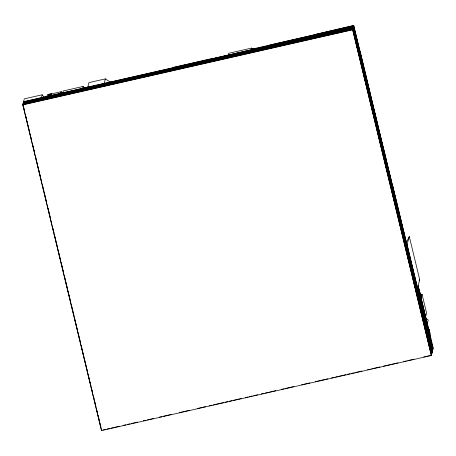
<?xml version="1.0" encoding="UTF-8"?>
<svg xmlns="http://www.w3.org/2000/svg" width="456" height="456" viewBox="0 0 456 456"><rect width="100%" height="100%" fill="white"/><g stroke="black" fill="none" stroke-linecap="round" stroke-linejoin="round"><path stroke-width="0.68" d="M428.674 331.233L429.261 331.558L429.062 332.435L428.458 332.116L429.147 329.3L429.478 330.674L428.988 332.726M429.734 337.508L430.829 338.05L433.2 347.86L431.308 355.52L101.471 430.601L22.8 104.897L24.293 98.861L42.203 94.785L44.112 97.51M41.513 97.584L42.203 94.785M46.968 96.336L47.407 94.569L51.38 93.668L50.941 95.435L50.12 96.421M60.238 94.027L60.967 93.149L61.332 91.679L48.974 94.495L48.61 95.965L47.686 96.9M62.848 92.722L63.281 90.955L83.083 86.452L84.554 87.962M82.644 88.219L83.083 86.452M87.826 87.039L88.92 82.621L105.325 78.888L110.683 82.314M104.23 83.305L105.325 78.888M104.954 83.419L105.028 83.123L23.604 101.659M172.653 68.007L172.784 67.488L210.222 58.966M101.471 430.601L101.545 430.31M210.17 59.189L353.508 26.283L432.18 351.986M228.262 54.788L228.627 53.318L251.592 48.091L253.462 49.083M251.227 49.561L251.592 48.091M269.901 45.036L353.651 25.69L432.328 351.394M314.15 34.684L353.725 25.399L432.396 351.103M431.308 355.52L352.63 29.817L353.725 25.399M360.012 51.414L360.086 51.123L383.234 147.562M392.781 187.097L392.912 186.584L432.544 350.51M403.856 232.349L403.93 232.053M406.051 243.835L407.037 244.906L405.977 244.131M417.61 288.089L419.702 279.636L409.3 236.567L406.592 246.24M419.93 292.923L420.004 292.627L421.23 297.717L420.82 297.597M421.652 294.234L420.751 297.888L421.162 298.013L422.062 294.359L421.652 294.234L420.905 296.799M425.653 316.624L426.559 312.97L422.062 294.359M426.36 320.146L426.434 319.85M427.346 323.64L428.264 319.918L425.853 318.51M428.458 332.116L429.147 329.3M429.124 332.777L429.563 331.01L430.475 334.784L430.036 336.551M430.612 338.933L430.829 338.05M406.233 242.689L409.3 236.567M419.121 280.793L419.702 279.636M417.536 287.183L418.192 285.73L428.931 330.184M417.462 287.479L418.049 286.322L428.782 330.777M417.394 287.776L417.975 286.613L432.983 348.743M417.246 288.363L417.901 286.909L432.909 349.039M417.172 288.659L417.753 287.497L432.761 349.627M417.029 289.246L417.685 287.793L432.687 349.923M429.01 332.076L429.563 331.01M428.714 333.256L429.273 332.19L428.6 331.529M428.572 333.843L429.199 332.481L428.532 331.825M50.559 94.654L51.38 93.668M60.602 92.551L61.332 91.679M48.051 95.429L48.974 94.495M251.302 49.271L353.582 25.986L432.254 351.69M172.727 67.71L353.434 26.573L432.106 352.283M105.005 83.197L172.71 67.784M23.53 101.95L353.36 26.87L432.031 352.573M23.455 102.247L353.292 27.166L431.963 352.87M23.381 102.543L353.218 27.457L431.889 353.166M23.313 102.834L353.143 27.753L431.815 353.457M23.239 103.13L353.069 28.05L431.741 353.753M23.165 103.426L352.995 28.34L431.667 354.05M23.091 103.717L352.927 28.637L431.598 354.34M22.8 104.897L352.63 29.817M102.931 429.991L105.712 429.358M107.097 429.045L109.879 428.412M111.264 428.098L119.597 426.2M123.069 425.408L125.85 424.775M127.235 424.462L130.017 423.829M131.402 423.51L137.655 422.091M143.207 420.825L145.983 420.193M147.374 419.873L153.621 418.454M159.178 417.189L161.954 416.556M163.345 416.242L171.678 414.344M179.316 412.606L189.73 410.235M197.368 408.496L205.702 406.598M209.173 405.806L211.954 405.173M213.34 404.86L223.759 402.488M225.144 402.175L227.92 401.542M229.311 401.223L232.087 400.59M233.478 400.277L241.811 398.379M245.282 397.586L248.058 396.954M249.449 396.64L252.225 396.007M253.616 395.694L257.782 394.742M261.254 393.955L264.03 393.323M265.42 393.004L268.196 392.371M269.587 392.057L275.834 390.632M281.392 389.367L284.168 388.734M285.559 388.421L293.892 386.523M301.53 384.784L309.858 382.886M315.415 381.621L327.915 378.776M331.387 377.99L334.162 377.357M335.553 377.038L345.967 374.667M347.358 374.353L350.134 373.72M351.525 373.401L354.301 372.769M355.691 372.455L361.939 371.03M367.496 369.77L370.272 369.138M371.663 368.818L379.99 366.92M383.467 366.134L386.243 365.501M387.634 365.182L390.41 364.549M391.795 364.236L398.048 362.811M403.6 361.551L406.382 360.918M407.767 360.599L414.019 359.18M423.738 356.962L430.681 355.384M428.891 330.349L429.478 330.674M423.732 312.332L424.696 313.261L423.658 312.622M423.715 312.4L424.753 313.038M418.118 286.026L428.857 330.48M430.179 335.964L430.755 338.346M430.111 336.254L430.686 338.637M417.827 287.206L432.835 349.336M407.105 244.61L432.619 350.219M392.855 186.8L432.47 350.806M383.291 147.339L392.838 186.874M431.524 354.637L352.853 28.933L23.017 104.014L23.518 106.088M431.45 354.933L352.779 29.224L22.948 104.31L24.784 111.914M431.376 355.224L352.705 29.52L22.874 104.606L101.38 429.615M25.616 115.374L26.619 119.523M26.955 120.903L27.622 123.673M27.958 125.052L28.46 127.127M28.791 128.512L29.794 132.662M30.13 134.047L31.629 140.266M32.467 143.725L34.804 153.404M35.642 156.864L36.64 161.014M36.976 162.399L37.643 165.163M37.979 166.548L38.481 168.623M38.811 170.002L40.818 178.302M41.154 179.687L41.656 181.762M42.488 185.216L43.993 191.44M44.323 192.825L45.326 196.975M45.663 198.354L46.666 202.504M48 208.039L48.501 210.113M48.838 211.493L50.337 217.717M51.175 221.177L51.676 223.252M52.508 226.706L54.013 232.93M54.349 234.316L55.347 238.465M55.683 239.845L57.188 246.069M58.02 249.529L58.522 251.604M58.858 252.983L60.363 259.207M61.195 262.667L62.198 266.817M62.535 268.196L63.532 272.346M64.37 275.806L65.373 279.955M65.704 281.341L67.209 287.559M68.047 291.019L68.542 293.094M68.879 294.479L70.384 300.698M71.216 304.158L72.219 308.307M72.555 309.692L73.222 312.457M73.558 313.842L74.06 315.911M74.391 317.296L75.394 321.446M75.73 322.831L77.229 329.055M78.067 332.51L80.404 342.194M81.242 345.648L82.24 349.798M82.576 351.183L83.243 353.947M83.579 355.332L84.081 357.407M84.411 358.786L86.418 367.086M86.754 368.471L87.256 370.546M88.088 374L89.593 380.224M89.923 381.609L90.926 385.759M91.263 387.138L92.266 391.288M93.6 396.823L94.101 398.897M94.438 400.277L95.937 406.501M96.775 409.961L97.276 412.036M98.108 415.49L99.613 421.714M99.949 423.1L100.947 427.249"/></g></svg>
